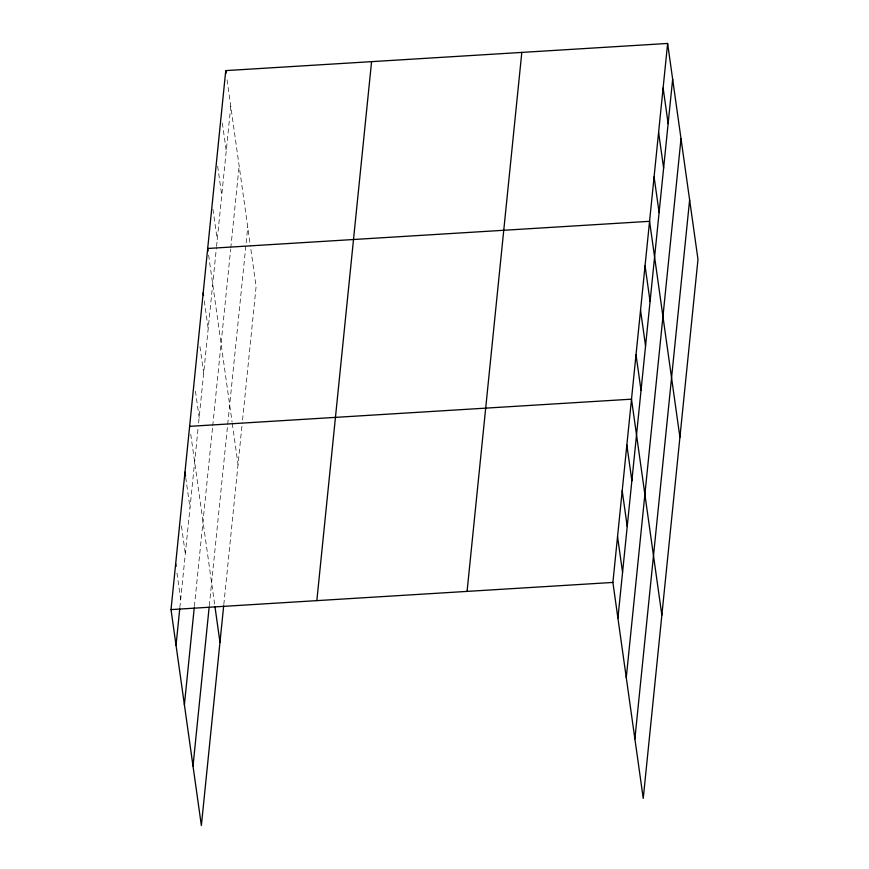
<?xml version="1.0" encoding="UTF-8"?>
<svg xmlns="http://www.w3.org/2000/svg" width="869" height="869" viewBox="0 0 869 869"><rect width="100%" height="100%" fill="white"/><g stroke="black" fill="none" stroke-linecap="round" stroke-linejoin="round"><path stroke-width="0.65" stroke-dasharray="4.34 3.26" d="M179.861 607.583L198.067 428.374M198.61 422.986L216.403 247.806M216.544 246.459L230.774 106.333M194.384 606.421L212.59 427.211M212.72 425.864L230.654 249.349M230.785 248.002L239.138 165.805M209.288 605.726L247.752 227.091M223.811 604.563L242.288 422.66M242.56 419.966L256.105 286.564L250.348 245.59M227.059 79.872L250.163 244.276M222.355 123.018L226.255 150.793M217.652 166.153L221.747 195.264M212.948 209.299L217.228 239.725M208.625 255.095L232.099 422.138M232.284 423.453L238.041 464.426M204.291 300.88L208.191 328.656M199.957 346.666L203.683 373.127M195.449 391.137L199.164 417.587M190.745 434.283L214.773 605.291M185.716 477.45L189.996 507.876M181.436 525.908L185.336 553.683M176.972 573.04L180.687 599.501"/><path stroke-width="1.3" d="M223.67 605.91L201.369 825.55L171.019 609.593L225.755 70.606L667.631 43.45L697.981 259.407L643.245 798.394L612.895 582.436L667.631 43.45M176.038 645.309L179.731 608.93M184.391 704.792L194.243 607.779M193.005 766.067L209.157 607.073M316.837 600.631L371.574 61.645M467.077 591.398L521.813 52.412M617.913 618.152L672.649 79.166M626.277 677.624L681.014 138.649M634.881 738.911L689.628 199.924M189.627 426.342L631.502 399.175L661.852 615.133M171.019 609.593L612.895 582.436M663.123 87.921L668.142 123.637M658.604 132.381L663.623 168.097M654.085 176.852L659.104 212.568M679.916 437.27L649.567 221.313L207.691 248.48L208.06 251.119M645.059 265.784L650.077 301.5M640.54 310.244L645.558 345.96M636.021 354.715L641.04 390.431M626.853 444.993L631.872 480.709M622.204 490.811L627.222 526.527M617.544 536.618L622.562 572.334M225.755 70.606L226.125 73.257M203.172 292.94L203.542 295.59M214.958 606.605L219.976 642.3M184.978 472.149L185.531 476.125M175.668 563.785L176.038 566.425"/></g></svg>
